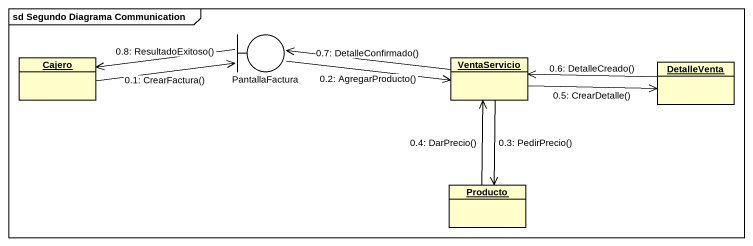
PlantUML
@startuml
mainframe sd Segundo Diagrama Communication
allowmixing
hide circle
hide empty members
boundary PantallaFactura
object Cajero
object VentaServicio
object DetalleVenta
object Producto
Cajero -right-> PantallaFactura : 0.1: CrearFactura()
PantallaFactura -right-> VentaServicio : 0.2: AgregarProducto()
VentaServicio --> Producto : 0.3: PedirPrecio()
Producto -up-> VentaServicio : 0.4: DarPrecio()
VentaServicio -right-> DetalleVenta : 0.5: CrearDetalle()
DetalleVenta -left-> VentaServicio : 0.6: DetalleCreado()
VentaServicio -left-> PantallaFactura : 0.7: DetalleConfirmado()
PantallaFactura -left-> Cajero : 0.8: ResultadoExitoso()
@enduml
